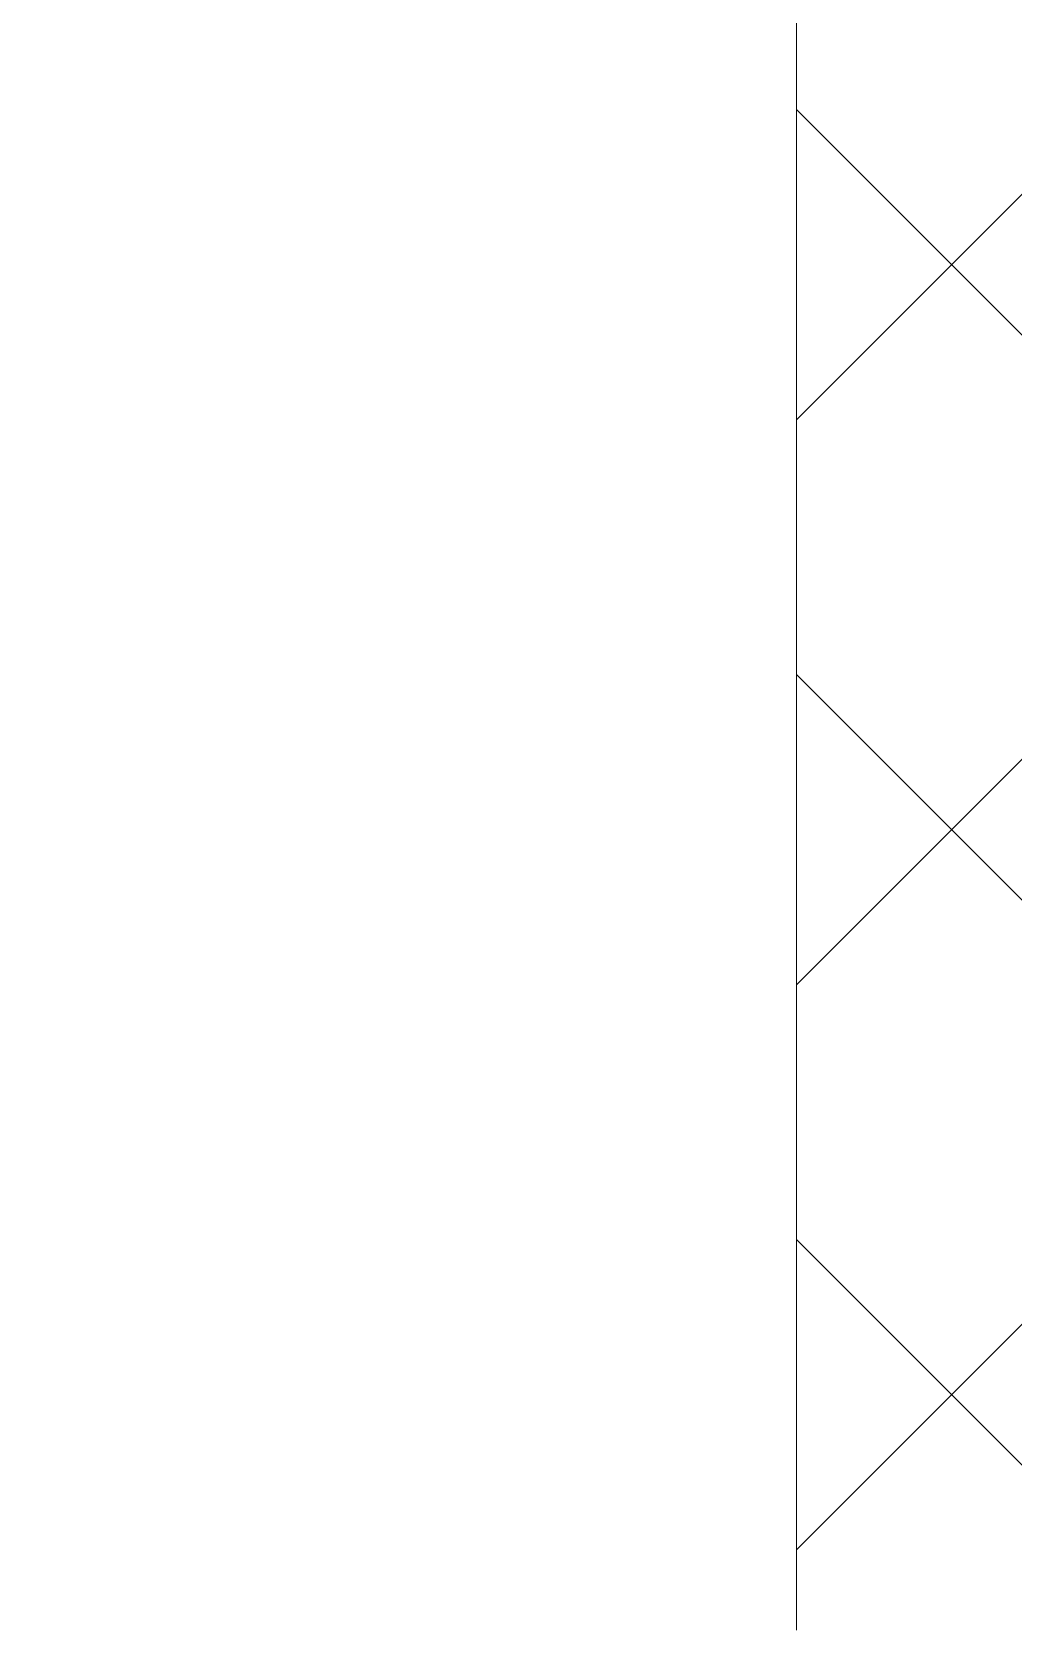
# Model space of a CAD drawing. Header units: millimetres. Extents: x -7229 to 196340, y -8553 to 29000.
# Drawn here: x 85101.7 to 85150.9, y 13400 to 13480 of the extents above; entities that cross this region are included whole.
import ezdxf

# ---------------------------------------------------------------- set-up
doc = ezdxf.new("R2010")
doc.units = ezdxf.units.MM
for name, color, linetype, lineweight, true_color in [('A-DOOR-1', 7, 'Continuous', 5, 0xb7b7b7), ('A-DOOR-4', 7, 'Continuous', 5, 0xaaaaaa), ('A-DOOR-FRAM-3', 7, 'Continuous', 5, 0xaaaaaa)]:
    doc.layers.add(name, color=color, linetype=linetype, lineweight=lineweight, true_color=true_color)
doc.layers.add('I-WALL', color=7, linetype='Continuous', lineweight=5)

# ---------------------------------------------------------------- blocks, each defined once
blk = doc.blocks.new('110_Дверь_СКБ_1Ст_Внутренняя1 - Д-8 950x2100h_охрана-V65-1_2_3_птичка зашивка')
at = {"layer": 'A-DOOR-4'}
h = blk.add_hatch(dxfattribs=at)
h.set_pattern_fill('FP_41', color=256, style=0, pattern_type=2)
h.set_pattern_definition([(135, (1826.41, 164.685), (-14.14214, -14.14214), []), (225, (1826.41, 164.685), (14.14214, -14.14214), [])])
h.paths.add_polyline_path([(476.457, 100), (462.5, 100), (466.274, -100), (487.5, -100), (487.5, 100)])
at = {"layer": 'A-DOOR-FRAM-3'}
blk.add_line((487.5, -100), (487.5, 100), dxfattribs=at)

msp = doc.modelspace()

# ---------------------------------------------------------------- hatches: boundary and pattern name
at = {"layer": 'I-WALL'}
h = msp.add_hatch(dxfattribs=at)
h.set_pattern_fill('FP_31', color=256, style=0, pattern_type=2)
h.set_pattern_definition([(135, (0, 0), (-353.5534, -353.5534), [])])
h.paths.add_polyline_path([(85140, 13400), (85140, 13600), (84700, 13600), (84700, 13400), (85110, 13400)])

# ---------------------------------------------------------------- block references
at = {"layer": 'A-DOOR-1', "rotation": 180}
msp.add_blockref('110_Дверь_СКБ_1Ст_Внутренняя1 - Д-8 950x2100h_охрана-V65-1_2_3_птичка зашивка', (85627.5, 13500), dxfattribs=at)

doc.saveas('drawing.dxf')
